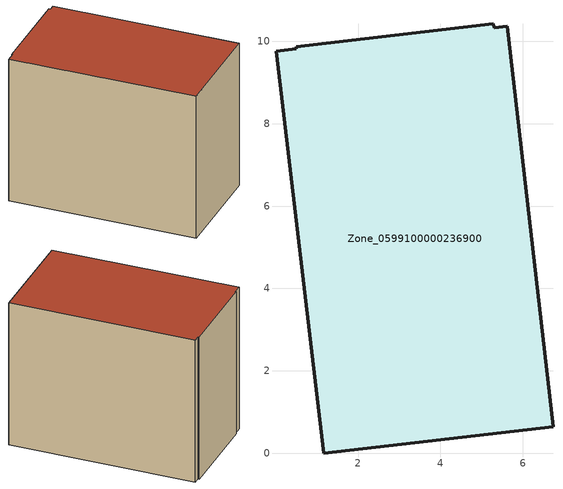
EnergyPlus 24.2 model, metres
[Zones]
Zone_0599100000236900
 floor ground (C_G): 0.49,9.81 0.49,9.87 5.29,10.42 5.3,10.34 5.62,10.37 6.73,0.64 1.17,0 0.01,9.76 z0
 wall outside (C_F): 0.49,9.87 0.49,9.81 0.01,9.76 1.17,0 6.73,0.64 5.62,10.37 5.3,10.34 5.29,10.42 0.49,9.87 z0:7.96
 roof outside (C_R): 5.62,10.37 5.3,10.34 5.29,10.42 0.49,9.87 0.49,9.81 0.01,9.76 1.17,0 6.73,0.64 z7.96
[BUILDING]
Pand.0599100000236900: North Axis=0; Terrain=City; Loads Convergence Tolerance Value=0.04; Temperature Convergence Tolerance Value=0.4; Solar Distribution=FullExterior; Maximum Number of Warmup Days=25; Minimum Number of Warmup Days=1
[Site:Location]
Rotterdam.The.Hague.AP_ZH_NLD Design_Conditions: Latitude=51.96; Longitude=4.45; Time Zone=1; Elevation=-4.5
[SITE:GROUNDTEMPERATURE:BUILDINGSURFACE]
18, 18, 18, 18, 18, 18, 18, 18, 18, 18, 18, 18
[MATERIAL] Thermal Absorptance=0.9; Solar Absorptance=0.7; Visible Absorptance=0.7
Name | Roughness | Thickness | Conductivity | Density | Specific Heat
G.TC.1946-1964 | MediumSmooth | 0.15 | 1 | 540 | 1210
F.TC.1946-1964 | Rough | 0.3 | 0.857143 | 1920 | 840
R.TC.1946-1964 | MediumRough | 0.2 | 0.235294 | 1500 | 1000
[CONSTRUCTION]
C_G: G.TC.1946-1964
C_F: F.TC.1946-1964
C_R: R.TC.1946-1964
[ZONE]
Zone_0599100000236900: Type=1; Multiplier=1; Ceiling Height=Autocalculate; Volume=Autocalculate; Floor Area=autocalculate; Part of Total Floor Area=Yes
[ZONEINFILTRATION:DESIGNFLOWRATE]
Infil_Zone_0599100000236900: Zone or ZoneList or Space or SpaceList=Zone_0599100000236900; Schedule=AlwaysOn; Design Flow Rate Calculation Method=Flow/Area; Flow Rate per Floor Area=0.003; Constant Term Coefficient=1; Temperature Term Coefficient=0; Velocity Term Coefficient=0; Velocity Squared Term Coefficient=0
[HVACTEMPLATE:ZONE:IDEALLOADSAIRSYSTEM]
Zone_0599100000236900: Maximum Heating Supply Air Temperature=50; Minimum Cooling Supply Air Temperature=13; Maximum Heating Supply Air Humidity Ratio=0.0156; Minimum Cooling Supply Air Humidity Ratio=0.0077; Heating Limit=NoLimit; Cooling Limit=NoLimit; Dehumidification Control Type=ConstantSensibleHeatRatio; Cooling Sensible Heat Ratio=0.7; Dehumidification Setpoint=60; Humidification Control Type=None; Humidification Setpoint=30; Outdoor Air Method=None; Outdoor Air Flow Rate per Person=0.00944; Outdoor Air Flow Rate per Zone Floor Area=0; Outdoor Air Flow Rate per Zone=0; Demand Controlled Ventilation Type=None; Outdoor Air Economizer Type=NoEconomizer; Heat Recovery Type=None; Sensible Heat Recovery Effectiveness=0.7; Latent Heat Recovery Effectiveness=0.65
[ZONECONTROL:THERMOSTAT]
ThermostatControl_Zone_0599100000236900: Zone or ZoneList=Zone_0599100000236900; Control Type Schedule=DualSetpointControlType; Control 1=Thermostat_Zone_0599100000236900; Temperature Difference Between Cutout And Setpoint=0
[THERMOSTATSETPOINT:DUALSETPOINT]
Thermostat_Zone_0599100000236900: Heating Setpoint Temperature Schedule=HeatingSetpoint_Zone_0599100000236900; Cooling Setpoint Temperature Schedule=CoolingSetpoint_Zone_0599100000236900
[SCHEDULE:COMPACT]
HeatingSetpoint_Zone_0599100000236900: Through: 12/31, For: AllDays, Until: 24:00, 21
CoolingSetpoint_Zone_0599100000236900: Through: 12/31, For: AllDays, Until: 24:00, 24
DualSetpointControlType: Through: 12/31, For: AllDays, Until: 24:00, 4
AlwaysOn: Through: 12/31, For: AllDays, Until: 24:00, 1
